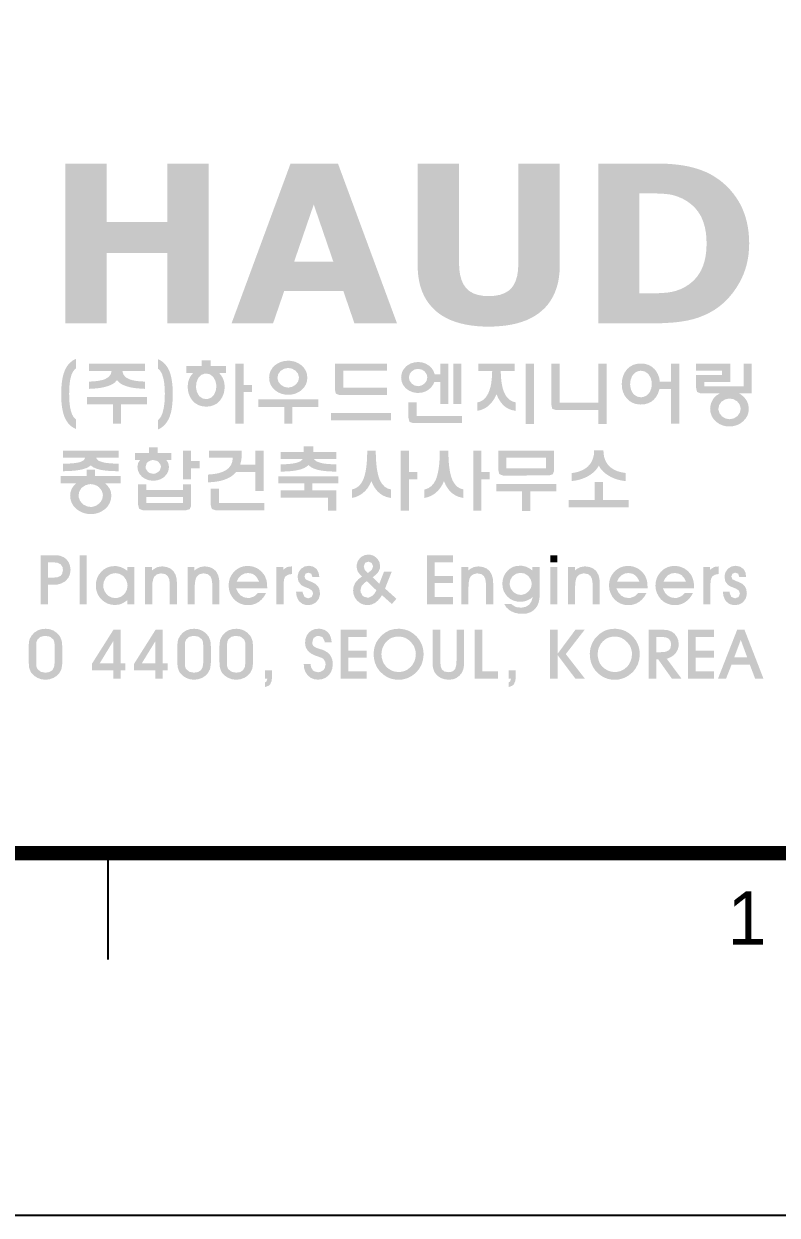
# Model space of a CAD drawing. Header units: millimetres. Extents: x 0 to 1390178, y 0 to 110113.
# Drawn here: x 77606 to 81141, y 0 to 5594 of the extents above; entities that cross this region are included whole.
import ezdxf
from ezdxf.enums import TextEntityAlignment as Align
from ezdxf.xclip import XClip

# ---------------------------------------------------------------- set-up
doc = ezdxf.new("R2010")
doc.units = ezdxf.units.MM
doc.header["$LTSCALE"] = 100
doc.header["$XCLIPFRAME"] = 0
doc.linetypes.add('X - 평면도$0$CEN', pattern=[62, 60, -1, 0, -1])
doc.layers.get('DEFPOINTS').update_dxf_attribs({"color": 145})
for name, color, linetype in [('X - SHEET$0$AA-BORD-FORM', 7, 'Continuous'), ('X - SHEET$0$AA-BORD-TEXT', 3, 'Continuous'), ('X - 평면도$0$AA-XXXX-CNTL', 1, 'X - 평면도$0$CEN')]:
    doc.layers.add(name, color=color, linetype=linetype)
doc.styles.get("Standard").update_dxf_attribs({"font": 'Dotum.ttf'})
doc.styles.add('X - SHEET$0$HAUD01', font='Dotum.ttf')

# ---------------------------------------------------------------- blocks, each defined once
blk = doc.blocks.new('X - SHEET$0$HAUDsheetV')
at = {"layer": 'X - SHEET$0$AA-BORD-FORM'}
for points in [[(785.728, 49.376), (783.796, 49.376), (783.796, 46.631), (780.942, 46.631), (780.942, 49.376), (779.008, 49.376), (779.008, 41.876), (780.942, 41.876), (780.942, 45.18), (783.796, 45.18), (783.796, 41.876), (785.728, 41.876)], [(797.594, 43.912), (797.532, 44.142), (797.492, 44.405), (797.48, 44.697), (797.48, 49.376), (795.537, 49.376), (795.537, 44.586), (795.544, 44.36), (795.567, 44.096), (795.607, 43.845), (795.665, 43.606), (795.741, 43.383), (795.834, 43.172), (795.946, 42.972), (796.073, 42.789), (796.22, 42.619), (796.382, 42.461), (796.531, 42.34), (796.705, 42.222), (796.891, 42.118), (797.09, 42.025), (797.304, 41.943), (797.532, 41.876), (797.773, 41.82), (798.026, 41.776), (798.293, 41.744), (798.574, 41.725), (798.869, 41.721), (799.148, 41.725), (799.428, 41.744), (799.695, 41.774), (799.951, 41.816), (800.192, 41.871), (800.42, 41.939), (800.636, 42.018), (800.838, 42.111), (801.026, 42.215), (801.2, 42.331), (801.36, 42.461), (801.5, 42.591), (801.648, 42.758), (801.778, 42.942), (801.892, 43.137), (801.987, 43.346), (802.066, 43.569), (802.129, 43.803), (802.171, 44.052), (802.198, 44.314), (802.205, 44.59), (802.205, 49.376), (800.264, 49.376), (800.264, 44.697), (800.262, 44.648), (800.246, 44.356), (800.206, 44.096), (800.139, 43.871), (800.048, 43.678), (799.932, 43.518), (799.807, 43.406), (799.624, 43.295), (799.405, 43.213), (799.155, 43.167), (798.869, 43.151), (798.625, 43.162), (798.367, 43.207), (798.147, 43.283), (797.959, 43.392), (797.804, 43.537), (797.682, 43.713)], [(779.187, 38.779), (779.198, 38.965), (779.218, 39.134), (779.235, 39.247), (779.293, 39.459), (779.368, 39.619), (779.461, 39.729), (779.503, 39.756), (779.503, 40.206), (779.353, 40.128), (779.22, 40.024), (779.107, 39.893), (779.014, 39.738), (778.976, 39.656), (778.927, 39.519), (778.885, 39.366), (778.854, 39.2), (778.83, 39.016), (778.817, 38.819), (778.81, 38.607), (778.81, 38.585), (778.812, 38.368), (778.823, 38.166), (778.841, 37.98), (778.87, 37.812), (778.905, 37.657), (778.95, 37.519), (778.956, 37.499), (779.036, 37.329), (779.133, 37.183), (779.251, 37.061), (779.388, 36.966), (779.503, 36.91), (779.503, 37.356), (779.404, 37.451), (779.324, 37.59), (779.26, 37.779), (779.233, 37.898), (779.209, 38.055), (779.193, 38.228), (779.184, 38.416), (779.182, 38.578)], [(781.733, 39.459), (781.687, 39.61), (781.684, 39.641), (782.736, 39.641), (782.736, 39.986), (780.121, 39.986), (780.121, 39.641), (781.173, 39.641), (781.135, 39.486), (781.04, 39.36), (780.885, 39.262), (780.85, 39.247), (780.715, 39.205), (780.555, 39.174), (780.367, 39.152), (780.152, 39.138), (780.121, 39.138), (780.121, 38.797), (780.325, 38.808), (780.511, 38.824), (780.679, 38.848), (780.816, 38.875), (781.02, 38.932), (781.191, 39.005), (781.326, 39.094), (781.425, 39.2), (781.428, 39.205), (781.529, 39.096), (781.662, 39.005), (781.833, 38.932), (782.03, 38.875), (782.181, 38.846), (782.351, 38.824), (782.539, 38.808), (782.736, 38.797), (782.736, 39.138), (782.515, 39.149), (782.324, 39.171), (782.158, 39.202), (782.023, 39.242), (782.008, 39.247), (781.839, 39.34)], [(784.027, 38.122), (784.041, 38.319), (784.045, 38.534), (784.045, 38.569), (784.041, 38.782), (784.027, 38.981), (784.005, 39.165), (783.974, 39.333), (783.934, 39.488), (783.886, 39.628), (783.879, 39.641), (783.795, 39.807), (783.691, 39.951), (783.567, 40.066), (783.425, 40.157), (783.354, 40.19), (783.354, 39.741), (783.454, 39.65), (783.536, 39.506), (783.598, 39.313), (783.618, 39.231), (783.642, 39.074), (783.66, 38.901), (783.671, 38.711), (783.673, 38.562), (783.669, 38.361), (783.658, 38.177), (783.638, 38.007), (783.618, 37.878), (783.565, 37.666), (783.494, 37.499), (783.407, 37.38), (783.354, 37.336), (783.354, 36.891), (783.505, 36.97), (783.635, 37.074), (783.748, 37.205), (783.841, 37.358), (783.897, 37.484), (783.941, 37.619), (783.979, 37.77), (784.007, 37.938)], [(787.376, 39.986), (786.986, 39.986), (786.986, 37.17), (787.376, 37.17), (787.376, 38.642), (787.768, 38.642), (787.768, 38.985), (787.376, 38.985)], [(792.046, 39.648), (794.106, 39.648), (794.106, 39.986), (791.654, 39.986), (791.654, 38.757), (791.694, 38.585), (791.71, 38.565), (791.867, 38.509), (791.882, 38.509), (794.106, 38.509), (794.106, 38.848), (792.046, 38.848)], [(797.593, 39.986), (797.219, 39.986), (797.219, 38.086), (797.593, 38.086)], [(799.527, 38.833), (799.491, 38.996), (799.463, 39.178), (799.445, 39.375), (799.438, 39.592), (799.438, 39.643), (800.096, 39.643), (800.096, 39.986), (798.38, 39.986), (798.38, 39.643), (799.035, 39.643), (799.028, 39.424), (799.011, 39.222), (798.986, 39.036), (798.951, 38.87), (798.904, 38.72), (798.851, 38.587), (798.838, 38.562), (798.738, 38.403), (798.617, 38.281), (798.475, 38.197), (798.335, 38.155), (798.335, 37.765), (798.51, 37.805), (798.672, 37.874), (798.823, 37.971), (798.829, 37.976), (798.951, 38.089), (799.059, 38.219), (799.157, 38.374), (799.237, 38.538), (799.323, 38.357), (799.416, 38.199), (799.52, 38.069), (799.618, 37.976), (799.759, 37.88), (799.919, 37.812), (800.098, 37.77), (800.142, 37.763), (800.142, 38.159), (799.978, 38.208), (799.837, 38.294), (799.717, 38.416), (799.631, 38.558), (799.573, 38.686)], [(801.002, 39.986), (800.612, 39.986), (800.612, 37.143), (801.002, 37.143)], [(802.197, 39.986), (801.81, 39.986), (801.81, 38.062), (801.848, 37.885), (801.865, 37.858), (802.025, 37.805), (802.038, 37.805), (804.018, 37.805), (804.018, 37.143), (804.407, 37.143), (804.407, 39.986), (804.018, 39.986), (804.018, 38.148), (802.197, 38.148)], [(782.836, 38.421), (780.021, 38.421), (780.021, 38.075), (781.233, 38.075), (781.233, 37.156), (781.618, 37.156), (781.618, 38.075), (782.836, 38.075)], [(789.663, 37.953), (790.881, 37.953), (790.881, 38.299), (788.067, 38.299), (788.067, 37.953), (789.278, 37.953), (789.278, 37.156), (789.663, 37.156)], [(797.618, 37.53), (795.496, 37.53), (795.496, 38.166), (795.107, 38.166), (795.107, 37.437), (795.149, 37.263), (795.166, 37.243), (795.324, 37.187), (795.335, 37.187), (797.618, 37.187)], [(794.287, 37.67), (791.475, 37.67), (791.475, 37.322), (794.287, 37.322)], [(781.501, 35.898), (778.888, 35.898), (778.888, 35.56), (779.931, 35.56), (779.871, 35.449), (779.711, 35.367), (779.616, 35.34), (779.481, 35.316), (779.319, 35.298), (779.127, 35.287), (778.905, 35.281), (778.888, 35.281), (778.888, 34.931), (779.096, 34.935), (779.286, 34.946), (779.454, 34.959), (779.592, 34.977), (779.809, 35.019), (779.986, 35.075), (780.123, 35.145), (780.194, 35.203), (780.303, 35.121), (780.453, 35.052), (780.644, 34.999), (780.785, 34.973), (780.938, 34.955), (781.106, 34.942), (781.297, 34.933), (781.501, 34.931), (781.501, 35.283), (781.281, 35.289), (781.089, 35.303), (780.923, 35.32), (780.783, 35.347), (780.77, 35.349), (780.566, 35.42), (780.469, 35.518), (780.46, 35.56), (781.501, 35.56)], [(785.301, 35.416), (784.907, 35.416), (784.907, 35.898), (784.519, 35.898), (784.519, 34.548), (784.907, 34.548), (784.907, 35.07), (785.301, 35.07)], [(788.315, 35.898), (787.925, 35.898), (787.925, 35.243), (787.21, 35.243), (787.254, 35.416), (787.263, 35.467), (787.281, 35.639), (787.283, 35.721), (787.283, 35.898), (785.741, 35.898), (785.741, 35.56), (786.86, 35.56), (786.84, 35.378), (786.78, 35.223), (786.678, 35.088), (786.596, 35.017), (786.477, 34.942), (786.333, 34.88), (786.169, 34.831), (785.981, 34.798), (785.772, 34.778), (785.699, 34.773), (785.699, 34.408), (785.899, 34.419), (786.082, 34.439), (786.253, 34.47), (786.408, 34.51), (786.59, 34.579), (786.751, 34.66), (786.891, 34.76), (787.008, 34.875), (787.026, 34.897), (787.925, 34.897), (787.925, 33.998), (788.315, 33.998)], [(791.721, 35.839), (790.64, 35.839), (790.64, 36.104), (790.19, 36.104), (790.19, 35.839), (789.105, 35.839), (789.105, 35.502), (790.146, 35.502), (790.06, 35.407), (789.885, 35.334), (789.798, 35.314), (789.652, 35.287), (789.484, 35.269), (789.291, 35.256), (789.105, 35.254), (789.105, 34.913), (789.311, 34.917), (789.499, 34.926), (789.668, 34.942), (789.814, 34.964), (790.024, 35.01), (790.199, 35.072), (790.334, 35.152), (790.412, 35.223), (790.52, 35.13), (790.664, 35.055), (790.848, 34.995), (791.001, 34.964), (791.151, 34.942), (791.32, 34.926), (791.508, 34.917), (791.716, 34.913), (791.721, 34.913), (791.721, 35.254), (791.508, 35.258), (791.318, 35.269), (791.151, 35.289), (791.021, 35.314), (790.815, 35.378), (790.695, 35.467), (790.675, 35.502), (791.721, 35.502)], [(793.676, 34.78), (793.643, 34.933), (793.616, 35.103), (793.596, 35.289), (793.583, 35.491), (793.574, 35.71), (793.572, 35.898), (793.171, 35.898), (793.167, 35.666), (793.158, 35.451), (793.142, 35.252), (793.12, 35.07), (793.091, 34.904), (793.056, 34.754), (793.016, 34.621), (792.978, 34.523), (792.885, 34.357), (792.77, 34.229), (792.637, 34.136), (792.482, 34.078), (792.449, 34.071), (792.449, 33.675), (792.62, 33.715), (792.781, 33.784), (792.934, 33.879), (792.956, 33.899), (793.085, 34.014), (793.195, 34.147), (793.288, 34.3), (793.366, 34.468), (793.443, 34.291), (793.534, 34.136), (793.641, 34.001), (793.749, 33.899), (793.893, 33.799), (794.052, 33.728), (794.227, 33.684), (794.281, 33.675), (794.281, 34.074), (794.121, 34.122), (793.984, 34.207), (793.869, 34.331), (793.773, 34.49), (793.758, 34.523), (793.714, 34.645)], [(795.127, 34.554), (795.518, 34.554), (795.518, 34.897), (795.127, 34.897), (795.127, 35.898), (794.737, 35.898), (794.737, 33.082), (795.127, 33.082)], [(797.082, 34.78), (797.049, 34.933), (797.022, 35.103), (797.002, 35.289), (796.989, 35.491), (796.98, 35.71), (796.98, 35.898), (796.577, 35.898), (796.573, 35.666), (796.564, 35.451), (796.548, 35.252), (796.526, 35.07), (796.497, 34.904), (796.462, 34.754), (796.422, 34.621), (796.384, 34.523), (796.291, 34.357), (796.176, 34.229), (796.043, 34.136), (795.888, 34.078), (795.855, 34.071), (795.855, 33.675), (796.026, 33.715), (796.187, 33.784), (796.34, 33.879), (796.364, 33.899), (796.491, 34.014), (796.601, 34.147), (796.697, 34.3), (796.772, 34.468), (796.849, 34.291), (796.942, 34.136), (797.046, 34.001), (797.155, 33.899), (797.299, 33.799), (797.458, 33.728), (797.633, 33.684), (797.686, 33.675), (797.686, 34.074), (797.529, 34.122), (797.39, 34.207), (797.275, 34.331), (797.179, 34.49), (797.166, 34.523), (797.12, 34.645)], [(798.924, 34.897), (798.532, 34.897), (798.532, 35.898), (798.143, 35.898), (798.143, 33.082), (798.532, 33.082), (798.532, 34.554), (798.924, 34.554)], [(804.357, 35.407), (804.297, 35.566), (804.264, 35.743), (804.255, 35.912), (803.821, 35.912), (803.81, 35.719), (803.77, 35.544), (803.706, 35.389), (803.617, 35.25), (803.519, 35.145), (803.393, 35.048), (803.247, 34.968), (803.083, 34.906), (802.899, 34.862), (802.764, 34.844), (802.764, 34.468), (802.948, 34.492), (803.123, 34.532), (803.291, 34.585), (803.451, 34.654), (803.48, 34.667), (803.641, 34.762), (803.783, 34.871), (803.905, 34.995), (804.004, 35.132), (804.038, 35.19), (804.128, 35.046), (804.241, 34.917), (804.376, 34.802), (804.532, 34.703), (804.589, 34.669), (804.749, 34.596), (804.915, 34.539), (805.087, 34.497), (805.269, 34.47), (805.304, 34.468), (805.304, 34.847), (805.107, 34.878), (804.93, 34.926), (804.771, 34.993), (804.633, 35.079), (804.554, 35.143), (804.443, 35.265)], [(790.602, 34.355), (791.82, 34.355), (791.82, 34.696), (789.006, 34.696), (789.006, 34.355), (790.224, 34.355), (790.224, 34.032), (789.105, 34.032), (789.105, 33.693), (791.331, 33.693), (791.331, 33.082), (791.721, 33.082), (791.721, 34.032), (790.602, 34.032)], [(802.038, 34.335), (799.223, 34.335), (799.223, 33.987), (800.435, 33.987), (800.435, 33.068), (800.82, 33.068), (800.82, 33.987), (802.038, 33.987)], [(804.228, 34.424), (803.847, 34.424), (803.847, 33.582), (802.631, 33.582), (802.631, 33.237), (805.444, 33.237), (805.444, 33.582), (804.228, 33.582)], [(788.337, 33.443), (786.215, 33.443), (786.215, 34.114), (785.826, 34.114), (785.826, 33.352), (785.868, 33.177), (785.885, 33.157), (786.045, 33.099), (786.058, 33.099), (788.337, 33.099)], [(780.005, 30.985), (779.676, 30.985), (779.676, 28.683), (780.005, 28.683)], [(797.192, 30.007), (796.336, 30.007), (796.336, 30.654), (797.192, 30.654), (797.192, 30.985), (795.977, 30.985), (795.977, 28.683), (797.192, 28.683), (797.192, 29.031), (796.336, 29.031), (796.336, 29.675), (797.192, 29.675)], [(802.088, 30.985), (801.759, 30.985), (801.759, 30.656), (802.088, 30.656)], [(783.295, 30.085), (783.474, 30.132), (783.507, 30.132), (783.694, 30.096), (783.808, 30.004), (783.876, 29.862), (783.904, 29.664), (783.904, 29.61), (783.904, 28.683), (784.241, 28.683), (784.241, 29.675), (784.224, 29.884), (784.178, 30.061), (784.097, 30.208), (784.053, 30.262), (783.923, 30.368), (783.757, 30.433), (783.564, 30.461), (783.537, 30.461), (783.349, 30.433), (783.316, 30.423), (783.164, 30.341), (783.072, 30.27), (783.072, 30.428), (782.745, 30.428), (782.745, 28.683), (783.083, 28.683), (783.083, 29.479), (783.093, 29.705), (783.131, 29.879), (783.172, 29.974)], [(785.165, 29.974), (785.285, 30.085), (785.467, 30.132), (785.499, 30.132), (785.687, 30.096), (785.801, 30.004), (785.869, 29.862), (785.896, 29.664), (785.896, 29.61), (785.896, 28.683), (786.233, 28.683), (786.233, 29.675), (786.217, 29.884), (786.168, 30.061), (786.089, 30.208), (786.046, 30.262), (785.913, 30.368), (785.749, 30.433), (785.556, 30.461), (785.529, 30.461), (785.342, 30.433), (785.309, 30.423), (785.157, 30.341), (785.064, 30.27), (785.064, 30.428), (784.738, 30.428), (784.738, 28.683), (785.073, 28.683), (785.073, 29.479), (785.086, 29.705), (785.124, 29.879)], [(789.324, 29.985), (789.458, 30.072), (789.634, 30.104), (789.634, 30.461), (789.447, 30.439), (789.406, 30.425), (789.251, 30.325), (789.227, 30.278), (789.227, 30.428), (788.911, 30.428), (788.911, 28.683), (789.246, 28.683), (789.246, 29.653), (789.267, 29.862)], [(790.583, 29.724), (790.453, 29.773), (790.281, 29.852), (790.224, 29.982), (790.273, 30.118), (790.406, 30.167), (790.545, 30.118), (790.599, 29.963), (790.923, 29.963), (790.89, 30.159), (790.811, 30.314), (790.779, 30.352), (790.635, 30.45), (790.45, 30.488), (790.42, 30.488), (790.238, 30.458), (790.086, 30.365), (790.056, 30.338), (789.952, 30.189), (789.906, 30.012), (789.906, 29.966), (789.936, 29.781), (789.95, 29.748), (790.058, 29.604), (790.091, 29.574), (790.202, 29.512), (790.366, 29.449), (790.436, 29.422), (790.583, 29.324), (790.632, 29.18), (790.564, 29.022), (790.398, 28.96), (790.235, 29.025), (790.219, 29.044), (790.148, 29.207), (790.145, 29.273), (789.83, 29.273), (789.855, 29.074), (789.92, 28.908), (789.99, 28.81), (790.132, 28.699), (790.303, 28.647), (790.387, 28.642), (790.572, 28.666), (790.73, 28.748), (790.79, 28.8), (790.898, 28.946), (790.947, 29.118), (790.953, 29.194), (790.926, 29.389), (790.863, 29.52), (790.743, 29.637)], [(798.013, 29.974), (798.133, 30.085), (798.312, 30.132), (798.345, 30.132), (798.532, 30.096), (798.649, 30.004), (798.714, 29.862), (798.742, 29.664), (798.744, 29.61), (798.744, 28.683), (799.081, 28.683), (799.081, 29.675), (799.065, 29.884), (799.016, 30.061), (798.937, 30.208), (798.894, 30.262), (798.761, 30.368), (798.597, 30.433), (798.404, 30.461), (798.377, 30.461), (798.19, 30.433), (798.157, 30.423), (798.005, 30.341), (797.912, 30.27), (797.912, 30.428), (797.583, 30.428), (797.583, 28.683), (797.921, 28.683), (797.921, 29.479), (797.934, 29.705), (797.969, 29.879)], [(802.088, 30.428), (801.759, 30.428), (801.759, 28.683), (802.088, 28.683)], [(803.137, 30.085), (803.317, 30.132), (803.35, 30.132), (803.537, 30.096), (803.651, 30.004), (803.719, 29.862), (803.746, 29.664), (803.746, 29.61), (803.746, 28.683), (804.084, 28.683), (804.084, 29.675), (804.067, 29.884), (804.021, 30.061), (803.939, 30.208), (803.896, 30.262), (803.765, 30.368), (803.6, 30.433), (803.407, 30.461), (803.379, 30.461), (803.192, 30.433), (803.159, 30.423), (803.007, 30.341), (802.915, 30.27), (802.915, 30.428), (802.588, 30.428), (802.588, 28.683), (802.925, 28.683), (802.925, 29.479), (802.936, 29.705), (802.974, 29.879), (803.015, 29.974)], [(809.358, 29.985), (809.491, 30.072), (809.665, 30.104), (809.665, 30.461), (809.48, 30.439), (809.439, 30.425), (809.284, 30.325), (809.26, 30.278), (809.26, 30.428), (808.944, 30.428), (808.944, 28.683), (809.276, 28.683), (809.276, 29.653), (809.3, 29.862)], [(810.257, 29.982), (810.306, 30.118), (810.44, 30.167), (810.578, 30.118), (810.633, 29.963), (810.953, 29.963), (810.923, 30.159), (810.845, 30.314), (810.809, 30.352), (810.668, 30.45), (810.483, 30.488), (810.453, 30.488), (810.271, 30.458), (810.116, 30.365), (810.089, 30.338), (809.983, 30.189), (809.939, 30.012), (809.939, 29.966), (809.969, 29.781), (809.98, 29.748), (810.092, 29.604), (810.124, 29.574), (810.236, 29.512), (810.396, 29.449), (810.467, 29.422), (810.614, 29.324), (810.662, 29.18), (810.597, 29.022), (810.431, 28.96), (810.268, 29.025), (810.249, 29.044), (810.181, 29.207), (810.176, 29.273), (809.86, 29.273), (809.888, 29.074), (809.953, 28.908), (810.024, 28.81), (810.165, 28.699), (810.336, 28.647), (810.418, 28.642), (810.603, 28.666), (810.763, 28.748), (810.823, 28.8), (810.929, 28.946), (810.981, 29.118), (810.986, 29.194), (810.959, 29.389), (810.896, 29.52), (810.777, 29.637), (810.614, 29.724), (810.486, 29.773), (810.314, 29.852)], [(790.648, 26.717), (790.602, 26.796), (790.594, 26.886), (790.637, 27.068), (790.67, 27.117), (790.828, 27.198), (790.888, 27.201), (791.059, 27.147), (791.083, 27.122), (791.165, 26.967), (791.173, 26.899), (791.502, 26.899), (791.472, 27.098), (791.404, 27.264), (791.323, 27.37), (791.181, 27.473), (791.01, 27.527), (790.893, 27.535), (790.703, 27.514), (790.542, 27.443), (790.431, 27.353), (790.33, 27.212), (790.27, 27.041), (790.254, 26.869), (790.279, 26.682), (790.281, 26.676), (790.371, 26.513), (790.374, 26.51), (790.51, 26.388), (790.589, 26.339), (790.757, 26.263), (790.836, 26.241), (791.04, 26.163), (791.119, 26.114), (791.203, 25.972), (791.217, 25.858), (791.176, 25.676), (791.119, 25.592), (790.966, 25.505), (790.855, 25.491), (790.678, 25.535), (790.61, 25.592), (790.529, 25.744), (790.512, 25.872), (790.192, 25.872), (790.211, 25.676), (790.268, 25.507), (790.363, 25.361), (790.379, 25.344), (790.521, 25.23), (790.684, 25.165), (790.86, 25.143), (791.051, 25.165), (791.217, 25.233), (791.355, 25.342), (791.366, 25.352), (791.467, 25.496), (791.529, 25.662), (791.554, 25.853), (791.556, 25.891), (791.532, 26.081), (791.461, 26.247), (791.434, 26.29), (791.312, 26.418), (791.151, 26.513), (791.094, 26.538), (790.931, 26.589), (790.771, 26.644)], [(792.288, 27.152), (793.144, 27.152), (793.144, 27.486), (791.929, 27.486), (791.929, 25.184), (793.144, 25.184), (793.144, 25.529), (792.288, 25.529), (792.288, 26.176), (793.144, 26.176), (793.144, 26.508), (792.288, 26.508)], [(796.599, 27.486), (796.24, 27.486), (796.24, 26.032), (796.246, 25.817), (796.251, 25.725), (796.306, 25.543), (796.357, 25.453), (796.482, 25.314), (796.635, 25.216), (796.803, 25.162), (796.996, 25.14), (797.018, 25.14), (797.211, 25.165), (797.355, 25.222), (797.496, 25.328), (797.602, 25.453), (797.676, 25.619), (797.698, 25.711), (797.714, 25.877), (797.719, 26.032), (797.719, 27.486), (797.36, 27.486), (797.36, 26.027), (797.344, 25.804), (797.298, 25.651), (797.284, 25.624), (797.159, 25.521), (796.991, 25.494), (796.795, 25.526), (796.675, 25.624), (796.621, 25.763), (796.599, 25.97), (796.599, 26.027)], [(798.576, 27.486), (798.217, 27.486), (798.217, 25.184), (799.315, 25.184), (799.315, 25.529), (798.576, 25.529)], [(802.102, 26.301), (802.944, 25.184), (803.39, 25.184), (802.488, 26.345), (803.374, 27.486), (802.942, 27.486), (802.102, 26.356), (802.102, 27.486), (801.746, 27.486), (801.746, 25.184), (802.102, 25.184)], [(809.439, 26.508), (808.583, 26.508), (808.583, 27.152), (809.439, 27.152), (809.439, 27.486), (808.224, 27.486), (808.224, 25.184), (809.439, 25.184), (809.439, 25.529), (808.583, 25.529), (808.583, 26.176), (809.439, 26.176)], [(788.699, 25.581), (788.37, 25.581), (788.37, 25.184), (788.482, 25.184), (788.441, 25.056), (788.37, 25.015), (788.37, 24.79), (788.547, 24.863), (788.62, 24.936), (788.686, 25.091), (788.699, 25.233)], [(800.136, 25.581), (799.804, 25.581), (799.804, 25.184), (799.919, 25.184), (799.875, 25.056), (799.804, 25.015), (799.804, 24.79), (799.981, 24.863), (800.057, 24.936), (800.123, 25.091), (800.136, 25.233)]]:
    blk.add_hatch(color=256, dxfattribs=at).paths.add_polyline_path(points)
h = blk.add_hatch(color=256, dxfattribs=at)
h.paths.add_polyline_path([(791.797, 49.376), (789.572, 49.376), (786.805, 41.876), (788.753, 41.876), (789.275, 43.392), (792.05, 43.392), (792.568, 41.876), (794.567, 41.876)])
h.paths.add_polyline_path([(789.74, 44.767), (790.661, 47.451), (791.581, 44.767)], flags=16)
h = blk.add_hatch(color=256, dxfattribs=at)
h.paths.add_polyline_path([(810.334, 43.316), (810.48, 43.522), (810.617, 43.745), (810.726, 43.95), (810.824, 44.168), (810.907, 44.393), (810.975, 44.623), (811.028, 44.862), (811.065, 45.108), (811.086, 45.359), (811.096, 45.619), (811.096, 45.621), (811.089, 45.888), (811.068, 46.146), (811.033, 46.397), (810.984, 46.636), (810.921, 46.868), (810.845, 47.091), (810.757, 47.307), (810.652, 47.511), (810.617, 47.574), (810.485, 47.783), (810.339, 47.982), (810.181, 48.168), (810.011, 48.34), (809.83, 48.503), (809.635, 48.651), (809.428, 48.786), (809.259, 48.883), (809.048, 48.985), (808.82, 49.076), (808.574, 49.155), (808.312, 49.225), (808.221, 49.243), (808.003, 49.285), (807.773, 49.318), (807.532, 49.343), (807.276, 49.362), (807.009, 49.373), (806.731, 49.376), (804.014, 49.376), (804.014, 41.876), (806.656, 41.876), (806.74, 41.876), (807.014, 41.881), (807.276, 41.895), (807.527, 41.911), (807.766, 41.937), (807.991, 41.969), (808.205, 42.006), (808.268, 42.02), (808.511, 42.08), (808.748, 42.157), (808.976, 42.248), (809.196, 42.352), (809.408, 42.471), (809.456, 42.498), (809.649, 42.633), (809.835, 42.782), (810.011, 42.944), (810.176, 43.123)])
h.paths.add_polyline_path([(805.946, 43.281), (805.946, 47.976), (806.433, 47.976), (806.679, 47.973), (806.953, 47.964), (807.183, 47.948), (807.371, 47.924), (807.508, 47.897), (807.743, 47.822), (807.975, 47.725), (808.186, 47.602), (808.384, 47.455), (808.558, 47.291), (808.706, 47.105), (808.829, 46.903), (808.862, 46.838), (808.946, 46.627), (809.013, 46.401), (809.059, 46.16), (809.087, 45.904), (809.096, 45.633), (809.096, 45.57), (809.083, 45.298), (809.052, 45.043), (809.004, 44.806), (808.936, 44.586), (808.85, 44.384), (808.774, 44.244), (808.639, 44.047), (808.477, 43.871), (808.288, 43.713), (808.075, 43.573), (807.912, 43.492), (807.68, 43.406), (807.446, 43.346), (807.429, 43.344), (807.246, 43.316), (807.018, 43.297), (806.749, 43.285), (806.433, 43.281)], flags=16)
h = blk.add_hatch(color=256, dxfattribs=at)
h.paths.add_polyline_path([(786.536, 39.873), (785.819, 39.873), (785.819, 40.144), (785.4, 40.144), (785.4, 39.873), (784.685, 39.873), (784.685, 39.535), (784.993, 39.535), (784.884, 39.395), (784.807, 39.247), (784.76, 39.074), (784.745, 38.908), (784.758, 38.722), (784.8, 38.551), (784.869, 38.394), (784.96, 38.259), (785.084, 38.137), (785.225, 38.046), (785.385, 37.989), (785.562, 37.965), (785.615, 37.962), (785.799, 37.978), (785.965, 38.029), (786.111, 38.108), (786.237, 38.224), (786.264, 38.255), (786.359, 38.396), (786.428, 38.554), (786.468, 38.726), (786.481, 38.908), (786.463, 39.085), (786.415, 39.247), (786.331, 39.408), (786.231, 39.535), (786.536, 39.535)])
h.paths.add_polyline_path([(785.775, 39.484), (785.914, 39.386), (785.965, 39.324), (786.045, 39.171), (786.085, 38.999), (786.089, 38.908), (786.067, 38.726), (786.005, 38.567), (785.965, 38.505), (785.839, 38.381), (785.684, 38.321), (785.609, 38.314), (785.44, 38.348), (785.303, 38.443), (785.254, 38.505), (785.177, 38.655), (785.141, 38.83), (785.137, 38.908), (785.157, 39.092), (785.214, 39.253), (785.254, 39.324), (785.378, 39.45), (785.531, 39.51), (785.609, 39.517)], flags=16)
h = blk.add_hatch(color=256, dxfattribs=at)
h.paths.add_polyline_path([(789.774, 40.073), (789.601, 40.11), (789.464, 40.119), (789.282, 40.104), (789.114, 40.059), (788.959, 39.986), (788.846, 39.907), (788.72, 39.78), (788.631, 39.634), (788.58, 39.473), (788.567, 39.318), (788.585, 39.14), (788.64, 38.981), (788.735, 38.839), (788.846, 38.731), (788.99, 38.633), (789.147, 38.567), (789.32, 38.527), (789.464, 38.518), (789.646, 38.534), (789.814, 38.578), (789.969, 38.655), (790.077, 38.731), (790.204, 38.857), (790.292, 39.001), (790.345, 39.16), (790.359, 39.318), (790.341, 39.493), (790.286, 39.652), (790.19, 39.794), (790.077, 39.907), (789.931, 40.004)])
h.paths.add_polyline_path([(789.637, 39.747), (789.79, 39.661), (789.805, 39.65), (789.918, 39.515), (789.965, 39.353), (789.967, 39.318), (789.933, 39.152), (789.829, 39.012), (789.805, 38.988), (789.652, 38.895), (789.484, 38.859), (789.464, 38.857), (789.291, 38.886), (789.138, 38.97), (789.119, 38.988), (789.006, 39.123), (788.959, 39.287), (788.959, 39.318), (788.992, 39.484), (789.092, 39.625), (789.119, 39.65), (789.269, 39.741), (789.44, 39.776), (789.464, 39.776)], flags=16)
h = blk.add_hatch(color=256, dxfattribs=at)
h.paths.add_polyline_path([(796.165, 38.861), (796.267, 39.001), (796.318, 39.121), (796.599, 39.121), (796.599, 38.086), (796.973, 38.086), (796.973, 39.986), (796.599, 39.986), (796.599, 39.473), (796.338, 39.473), (796.28, 39.639), (796.185, 39.783), (796.054, 39.9), (795.902, 39.986), (795.736, 40.04), (795.563, 40.057), (795.381, 40.04), (795.215, 39.989), (795.065, 39.904), (795.007, 39.86), (794.885, 39.729), (794.808, 39.581), (794.768, 39.413), (794.763, 39.331), (794.783, 39.154), (794.845, 38.996), (794.949, 38.859), (795.007, 38.804), (795.151, 38.704), (795.308, 38.64), (795.483, 38.609), (795.563, 38.605), (795.74, 38.622), (795.906, 38.678), (796.028, 38.744)])
h.paths.add_polyline_path([(795.39, 38.957), (795.259, 39.045), (795.155, 39.187), (795.127, 39.331), (795.164, 39.497), (795.259, 39.621), (795.408, 39.712), (795.563, 39.736), (795.731, 39.703), (795.857, 39.621), (795.961, 39.479), (795.99, 39.331), (795.953, 39.165), (795.857, 39.045), (795.709, 38.95), (795.563, 38.923)], flags=16)
h = blk.add_hatch(color=256, dxfattribs=at)
h.paths.add_polyline_path([(806.868, 38.731), (806.881, 38.795), (807.424, 38.795), (807.424, 37.17), (807.813, 37.17), (807.813, 39.986), (807.424, 39.986), (807.424, 39.138), (806.901, 39.138), (806.87, 39.322), (806.81, 39.486), (806.726, 39.634), (806.646, 39.729), (806.516, 39.842), (806.367, 39.922), (806.201, 39.971), (806.015, 39.986), (806.013, 39.986), (805.827, 39.971), (805.661, 39.924), (805.513, 39.847), (805.384, 39.738), (805.338, 39.687), (805.242, 39.548), (805.174, 39.391), (805.132, 39.22), (805.116, 39.034), (805.116, 39.019), (805.129, 38.83), (805.172, 38.66), (805.24, 38.505), (805.342, 38.356), (805.459, 38.241), (805.601, 38.151), (805.758, 38.093), (805.938, 38.064), (806.013, 38.062), (806.199, 38.077), (806.365, 38.126), (806.516, 38.206), (806.609, 38.281), (806.722, 38.41), (806.808, 38.56)])
h.paths.add_polyline_path([(805.555, 38.748), (805.513, 38.921), (805.508, 39.019), (805.528, 39.2), (805.586, 39.364), (805.634, 39.446), (805.758, 39.572), (805.911, 39.636), (806.013, 39.648), (806.184, 39.617), (806.325, 39.528), (806.396, 39.446), (806.478, 39.298), (806.52, 39.125), (806.527, 39.019), (806.505, 38.835), (806.445, 38.673), (806.396, 38.598), (806.27, 38.476), (806.117, 38.412), (806.013, 38.401), (805.842, 38.432), (805.703, 38.52), (805.634, 38.598)], flags=16)
h = blk.add_hatch(color=256, dxfattribs=at)
h.paths.add_polyline_path([(808.994, 39.118), (810.214, 39.118), (810.214, 39.986), (808.604, 39.986), (808.604, 39.648), (809.826, 39.648), (809.826, 39.453), (808.604, 39.453), (808.604, 38.848), (808.644, 38.671), (808.664, 38.644), (808.821, 38.585), (808.837, 38.585), (809.713, 38.585), (809.561, 38.485), (809.437, 38.361), (809.39, 38.294), (809.31, 38.137), (809.271, 37.967), (809.264, 37.858), (809.282, 37.681), (809.335, 37.522), (809.426, 37.378), (809.543, 37.256), (809.685, 37.154), (809.842, 37.083), (810.012, 37.041), (810.167, 37.03), (810.349, 37.046), (810.515, 37.092), (810.67, 37.167), (810.79, 37.256), (810.916, 37.384), (811.007, 37.528), (811.06, 37.688), (811.075, 37.858), (811.058, 38.038), (811, 38.201), (810.943, 38.299), (810.832, 38.432), (810.692, 38.543), (810.617, 38.585), (811.219, 38.585), (811.219, 39.986), (810.83, 39.986), (810.83, 38.923), (808.994, 38.923)])
h.paths.add_polyline_path([(809.778, 38.173), (809.813, 38.206), (809.961, 38.299), (810.13, 38.341), (810.174, 38.341), (810.347, 38.314), (810.502, 38.232), (810.535, 38.206), (810.644, 38.066), (810.692, 37.905), (810.694, 37.858), (810.661, 37.692), (810.568, 37.546), (810.535, 37.513), (810.384, 37.415), (810.218, 37.375), (810.174, 37.373), (810.001, 37.4), (809.849, 37.482), (809.813, 37.513), (809.702, 37.655), (809.654, 37.816), (809.651, 37.858), (809.685, 38.029)], flags=16)
h = blk.add_hatch(color=256, dxfattribs=at)
h.paths.add_polyline_path([(783.83, 35.32), (783.74, 35.462), (783.976, 35.462), (783.976, 35.785), (783.341, 35.785), (783.341, 36.056), (782.922, 36.056), (782.922, 35.785), (782.269, 35.785), (782.269, 35.462), (782.513, 35.462), (782.42, 35.32), (782.386, 35.145), (782.409, 34.971), (782.475, 34.818), (782.588, 34.685), (782.615, 34.66), (782.761, 34.565), (782.922, 34.508), (783.102, 34.483), (783.131, 34.483), (783.314, 34.501), (783.478, 34.556), (783.624, 34.647), (783.64, 34.66), (783.759, 34.791), (783.835, 34.942), (783.866, 35.112), (783.866, 35.145)])
h.paths.add_polyline_path([(782.816, 35.296), (782.876, 35.367), (783.026, 35.444), (783.124, 35.456), (783.294, 35.418), (783.376, 35.367), (783.476, 35.223), (783.492, 35.132), (783.441, 34.975), (783.376, 34.904), (783.224, 34.82), (783.124, 34.807), (782.956, 34.847), (782.876, 34.904), (782.781, 35.048), (782.77, 35.132)], flags=16)
h = blk.add_hatch(color=256, dxfattribs=at)
h.paths.add_polyline_path([(801.938, 35.898), (799.323, 35.898), (799.323, 34.99), (799.363, 34.813), (799.385, 34.787), (799.542, 34.727), (799.558, 34.727), (801.706, 34.731), (801.87, 34.782), (801.876, 34.787), (801.936, 34.937), (801.938, 34.99)])
h.paths.add_polyline_path([(801.56, 35.562), (801.56, 35.066), (799.704, 35.066), (799.704, 35.562)], flags=16)
h = blk.add_hatch(color=256, dxfattribs=at)
h.paths.add_polyline_path([(781.6, 34.703), (780.391, 34.703), (780.391, 35.01), (779.997, 35.01), (779.997, 34.703), (778.788, 34.703), (778.788, 34.362), (779.512, 34.362), (779.384, 34.229), (779.306, 34.111), (779.246, 33.943), (779.229, 33.788), (779.246, 33.611), (779.297, 33.449), (779.384, 33.303), (779.503, 33.175), (779.53, 33.152), (779.671, 33.053), (779.827, 32.98), (779.995, 32.933), (780.176, 32.915), (780.201, 32.915), (780.382, 32.931), (780.551, 32.973), (780.708, 33.044), (780.852, 33.144), (780.863, 33.152), (780.989, 33.281), (781.08, 33.425), (781.137, 33.584), (781.162, 33.757), (781.162, 33.788), (781.14, 33.965), (781.082, 34.111), (780.982, 34.255), (780.872, 34.362), (781.6, 34.362)])
h.paths.add_polyline_path([(780.367, 34.3), (780.524, 34.224), (780.586, 34.173), (780.701, 34.036), (780.759, 33.879), (780.765, 33.792), (780.737, 33.624), (780.65, 33.476), (780.586, 33.409), (780.44, 33.307), (780.276, 33.259), (780.194, 33.252), (780.021, 33.279), (779.866, 33.354), (779.798, 33.409), (779.687, 33.549), (779.632, 33.708), (779.625, 33.792), (779.654, 33.961), (779.738, 34.111), (779.798, 34.173), (779.946, 34.271), (780.112, 34.319), (780.194, 34.324)], flags=16)
h = blk.add_hatch(color=256, dxfattribs=at)
h.paths.add_polyline_path([(784.907, 34.315), (784.521, 34.315), (784.521, 34.045), (782.803, 34.045), (782.803, 34.315), (782.42, 34.315), (782.42, 33.35), (782.462, 33.177), (782.479, 33.157), (782.639, 33.099), (782.652, 33.099), (784.674, 33.099), (784.84, 33.15), (784.845, 33.157), (784.907, 33.305), (784.907, 33.35)])
h.paths.add_polyline_path([(784.521, 33.726), (784.521, 33.438), (782.803, 33.438), (782.803, 33.726)], flags=16)
h = blk.add_hatch(color=256, dxfattribs=at)
h.paths.add_polyline_path([(779.219, 30.094), (779.247, 30.281), (779.247, 30.306), (779.222, 30.493), (779.162, 30.651), (779.048, 30.803), (778.929, 30.893), (778.76, 30.958), (778.684, 30.974), (778.518, 30.985), (778.385, 30.985), (777.841, 30.985), (777.841, 28.683), (778.195, 28.683), (778.195, 29.596), (778.445, 29.596), (778.646, 29.612), (778.823, 29.664), (778.972, 29.746), (779.032, 29.795), (779.149, 29.933)])
h.paths.add_polyline_path([(778.195, 30.654), (778.434, 30.654), (778.64, 30.629), (778.776, 30.567), (778.871, 30.431), (778.891, 30.287), (778.85, 30.102), (778.776, 30.015), (778.632, 29.952), (778.423, 29.933), (778.195, 29.933)], flags=16)
h = blk.add_hatch(color=256, dxfattribs=at)
h.paths.add_polyline_path([(793.432, 29.955), (793.59, 30.083), (793.693, 30.202), (793.767, 30.371), (793.777, 30.469), (793.748, 30.648), (793.661, 30.806), (793.614, 30.855), (793.465, 30.966), (793.294, 31.015), (793.242, 31.018), (793.057, 30.991), (792.897, 30.912), (792.831, 30.855), (792.728, 30.708), (792.676, 30.534), (792.671, 30.452), (792.706, 30.273), (792.728, 30.221), (792.826, 30.08), (792.921, 29.985), (792.758, 29.86), (792.636, 29.729), (792.603, 29.678), (792.53, 29.512), (792.508, 29.332), (792.53, 29.15), (792.598, 28.984), (792.704, 28.848), (792.848, 28.732), (793.011, 28.664), (793.187, 28.642), (793.367, 28.666), (793.535, 28.745), (793.546, 28.753), (793.674, 28.862), (793.799, 29.009), (793.864, 29.109), (794.327, 28.696), (794.541, 28.941), (794.006, 29.422), (794.318, 30.21), (793.957, 30.21), (793.739, 29.65)])
h.paths.add_polyline_path([(793.152, 29.767), (793.603, 29.335), (793.497, 29.164), (793.413, 29.077), (793.247, 28.998), (793.187, 28.993), (793.011, 29.039), (792.946, 29.093), (792.861, 29.251), (792.853, 29.338), (792.894, 29.517), (792.921, 29.563), (793.038, 29.686)], flags=16)
h.paths.add_polyline_path([(793.201, 30.156), (793.062, 30.292), (793.049, 30.314), (793.008, 30.469), (793.073, 30.629), (793.228, 30.686), (793.383, 30.621), (793.446, 30.463), (793.389, 30.303), (793.253, 30.189)], flags=16)
h = blk.add_hatch(color=256, dxfattribs=at)
h.paths.add_polyline_path([(782.248, 30.428), (781.916, 30.428), (781.916, 30.251), (781.748, 30.363), (781.606, 30.428), (781.427, 30.471), (781.332, 30.477), (781.139, 30.461), (780.976, 30.414), (780.818, 30.325), (780.687, 30.21), (780.573, 30.064), (780.497, 29.917), (780.448, 29.737), (780.435, 29.566), (780.451, 29.376), (780.503, 29.202), (780.584, 29.047), (780.693, 28.914), (780.834, 28.797), (780.989, 28.713), (781.163, 28.664), (781.348, 28.647), (781.533, 28.672), (781.609, 28.696), (781.764, 28.772), (781.908, 28.873), (781.908, 28.683), (782.248, 28.683)])
h.paths.add_polyline_path([(781.275, 30.14), (781.359, 30.145), (781.536, 30.115), (781.693, 30.028), (781.75, 29.977), (781.856, 29.83), (781.914, 29.659), (781.922, 29.547), (781.892, 29.37), (781.808, 29.21), (781.75, 29.142), (781.601, 29.031), (781.432, 28.976), (781.362, 28.971), (781.18, 28.998), (781.022, 29.082), (780.951, 29.142), (780.845, 29.289), (780.791, 29.46), (780.783, 29.569), (780.81, 29.751), (780.891, 29.911), (780.954, 29.982), (781.103, 30.088)], flags=16)
h = blk.add_hatch(color=256, dxfattribs=at)
h.paths.add_polyline_path([(788.373, 29.993), (788.324, 30.08), (788.204, 30.224), (788.06, 30.338), (787.99, 30.379), (787.818, 30.45), (787.636, 30.482), (787.557, 30.485), (787.37, 30.466), (787.207, 30.414), (787.049, 30.325), (786.91, 30.202), (786.796, 30.05), (786.725, 29.909), (786.679, 29.732), (786.666, 29.561), (786.685, 29.376), (786.731, 29.213), (786.818, 29.047), (786.924, 28.911), (787.071, 28.789), (787.215, 28.713), (787.389, 28.658), (787.576, 28.642), (787.764, 28.658), (787.938, 28.715), (788.077, 28.791), (788.212, 28.906), (788.329, 29.047), (788.425, 29.213), (788.041, 29.213), (787.908, 29.085), (787.845, 29.044), (787.669, 28.984), (787.576, 28.979), (787.394, 29.006), (787.237, 29.093), (787.114, 29.224), (787.03, 29.389), (787.016, 29.428), (788.476, 29.428), (788.476, 29.493), (788.465, 29.689), (788.441, 29.816)])
h.paths.add_polyline_path([(787.128, 29.911), (787.245, 30.039), (787.258, 30.05), (787.421, 30.129), (787.579, 30.151), (787.764, 30.118), (787.886, 30.053), (788, 29.928), (788.093, 29.754), (788.101, 29.737), (787.035, 29.737)], flags=16)
h = blk.add_hatch(color=256, dxfattribs=at)
h.paths.add_polyline_path([(801.262, 30.428), (800.919, 30.428), (800.919, 30.273), (800.751, 30.387), (800.625, 30.447), (800.449, 30.488), (800.354, 30.493), (800.158, 30.477), (800.008, 30.433), (799.851, 30.344), (799.745, 30.246), (799.631, 30.099), (799.571, 29.974), (799.524, 29.795), (799.511, 29.645), (799.53, 29.455), (799.584, 29.283), (799.677, 29.131), (799.753, 29.041), (799.891, 28.927), (800.052, 28.848), (800.229, 28.808), (800.373, 28.797), (800.549, 28.821), (800.669, 28.859), (800.843, 28.946), (800.933, 29.022), (800.884, 28.835), (800.789, 28.688), (800.751, 28.65), (800.601, 28.56), (800.416, 28.525), (800.389, 28.525), (800.196, 28.544), (800.12, 28.568), (799.962, 28.664), (799.932, 28.699), (799.601, 28.699), (799.69, 28.547), (799.824, 28.419), (799.927, 28.356), (800.09, 28.286), (800.272, 28.245), (800.454, 28.234), (800.653, 28.25), (800.827, 28.305), (800.973, 28.394), (801.052, 28.471), (801.15, 28.604), (801.215, 28.767), (801.253, 28.952), (801.262, 29.107)])
h.paths.add_polyline_path([(800.84, 29.854), (800.889, 29.68), (800.892, 29.626), (800.857, 29.455), (800.756, 29.3), (800.734, 29.278), (800.579, 29.167), (800.411, 29.123), (800.384, 29.12), (800.204, 29.153), (800.049, 29.243), (800.011, 29.278), (799.902, 29.428), (799.856, 29.602), (799.853, 29.648), (799.886, 29.827), (799.981, 29.982), (800.008, 30.009), (800.158, 30.115), (800.332, 30.159), (800.375, 30.159), (800.549, 30.126), (800.704, 30.031), (800.734, 30.004)], flags=16)
h = blk.add_hatch(color=256, dxfattribs=at)
h.paths.add_polyline_path([(806.223, 29.993), (806.174, 30.08), (806.054, 30.224), (805.91, 30.338), (805.84, 30.379), (805.668, 30.45), (805.486, 30.482), (805.41, 30.485), (805.22, 30.466), (805.057, 30.414), (804.899, 30.325), (804.76, 30.202), (804.646, 30.05), (804.576, 29.909), (804.529, 29.732), (804.516, 29.561), (804.535, 29.376), (804.584, 29.213), (804.668, 29.047), (804.777, 28.911), (804.921, 28.789), (805.065, 28.713), (805.242, 28.658), (805.426, 28.642), (805.614, 28.658), (805.788, 28.715), (805.927, 28.791), (806.063, 28.906), (806.18, 29.047), (806.275, 29.213), (805.891, 29.213), (805.758, 29.085), (805.696, 29.044), (805.522, 28.984), (805.426, 28.979), (805.244, 29.006), (805.087, 29.093), (804.967, 29.224), (804.88, 29.389), (804.866, 29.428), (806.326, 29.428), (806.326, 29.493), (806.315, 29.689), (806.291, 29.816)])
h.paths.add_polyline_path([(804.978, 29.911), (805.098, 30.039), (805.108, 30.05), (805.272, 30.129), (805.429, 30.151), (805.614, 30.118), (805.736, 30.053), (805.851, 29.928), (805.943, 29.754), (805.951, 29.737), (804.886, 29.737)], flags=16)
h = blk.add_hatch(color=256, dxfattribs=at)
h.paths.add_polyline_path([(808.471, 29.816), (808.406, 29.993), (808.357, 30.08), (808.238, 30.224), (808.093, 30.338), (808.023, 30.379), (807.849, 30.45), (807.667, 30.482), (807.59, 30.485), (807.403, 30.466), (807.24, 30.414), (807.082, 30.325), (806.943, 30.202), (806.829, 30.05), (806.759, 29.909), (806.712, 29.732), (806.696, 29.561), (806.715, 29.376), (806.764, 29.213), (806.851, 29.047), (806.957, 28.911), (807.101, 28.789), (807.248, 28.713), (807.422, 28.658), (807.61, 28.642), (807.797, 28.658), (807.971, 28.715), (808.107, 28.791), (808.246, 28.906), (808.363, 29.047), (808.458, 29.213), (808.074, 29.213), (807.941, 29.085), (807.879, 29.044), (807.702, 28.984), (807.61, 28.979), (807.425, 29.006), (807.27, 29.093), (807.147, 29.224), (807.063, 29.389), (807.049, 29.428), (808.509, 29.428), (808.509, 29.493), (808.496, 29.689)])
h.paths.add_polyline_path([(807.069, 29.737), (807.161, 29.911), (807.278, 30.039), (807.291, 30.05), (807.452, 30.129), (807.612, 30.151), (807.797, 30.118), (807.919, 30.053), (808.034, 29.928), (808.126, 29.754), (808.131, 29.737)], flags=16)
h = blk.add_hatch(color=256, dxfattribs=at)
h.paths.add_polyline_path([(778.605, 27.34), (778.453, 27.443), (778.447, 27.446), (778.276, 27.511), (778.089, 27.533), (778.075, 27.533), (777.885, 27.514), (777.711, 27.459), (777.702, 27.454), (777.545, 27.351), (777.422, 27.217), (777.333, 27.057), (777.306, 26.959), (777.287, 26.793), (777.284, 26.668), (777.284, 25.999), (777.295, 25.796), (777.308, 25.689), (777.376, 25.513), (777.417, 25.453), (777.548, 25.32), (777.702, 25.225), (777.874, 25.162), (778.061, 25.14), (778.075, 25.14), (778.263, 25.162), (778.437, 25.222), (778.447, 25.227), (778.605, 25.328), (778.727, 25.46), (778.812, 25.627), (778.831, 25.695), (778.855, 25.869), (778.858, 25.986), (778.858, 26.682), (778.847, 26.88), (778.831, 26.973), (778.763, 27.149), (778.73, 27.198)])
h.paths.add_polyline_path([(778.069, 27.198), (778.254, 27.168), (778.292, 27.152), (778.434, 27.035), (778.445, 27.022), (778.491, 26.897), (778.499, 26.731), (778.499, 25.94), (778.475, 25.738), (778.397, 25.591), (778.254, 25.499), (778.067, 25.472), (777.882, 25.505), (777.844, 25.521), (777.7, 25.635), (777.689, 25.649), (777.645, 25.76), (777.64, 25.891), (777.64, 26.731), (777.648, 26.905), (777.694, 27.027), (777.83, 27.147), (777.849, 27.155), (778.026, 27.198)], flags=16)
h = blk.add_hatch(color=256, dxfattribs=at)
h.paths.add_polyline_path([(781.593, 27.486), (781.261, 27.486), (780.253, 25.891), (780.253, 25.581), (781.253, 25.581), (781.253, 25.184), (781.593, 25.184), (781.593, 25.581), (781.824, 25.581), (781.824, 25.904), (781.593, 25.904)])
h.paths.add_polyline_path([(781.253, 26.956), (781.253, 25.904), (780.611, 25.904)], flags=16)
h = blk.add_hatch(color=256, dxfattribs=at)
h.paths.add_polyline_path([(783.572, 27.486), (783.238, 27.486), (782.232, 25.891), (782.232, 25.581), (783.232, 25.581), (783.232, 25.184), (783.572, 25.184), (783.572, 25.581), (783.8, 25.581), (783.8, 25.904), (783.572, 25.904)])
h.paths.add_polyline_path([(783.232, 26.956), (783.232, 25.904), (782.588, 25.904)], flags=16)
h = blk.add_hatch(color=256, dxfattribs=at)
h.paths.add_polyline_path([(785.736, 27.149), (785.703, 27.198), (785.578, 27.34), (785.429, 27.443), (785.423, 27.446), (785.252, 27.511), (785.064, 27.533), (785.048, 27.533), (784.858, 27.514), (784.687, 27.459), (784.676, 27.454), (784.521, 27.351), (784.398, 27.217), (784.309, 27.057), (784.281, 26.959), (784.262, 26.793), (784.26, 26.668), (784.26, 25.999), (784.268, 25.796), (784.284, 25.689), (784.352, 25.513), (784.39, 25.453), (784.521, 25.32), (784.676, 25.225), (784.85, 25.162), (785.034, 25.14), (785.048, 25.14), (785.236, 25.162), (785.41, 25.222), (785.423, 25.227), (785.578, 25.328), (785.7, 25.46), (785.788, 25.627), (785.804, 25.695), (785.828, 25.869), (785.834, 25.986), (785.834, 26.682), (785.82, 26.88), (785.804, 26.973)])
h.paths.add_polyline_path([(784.67, 27.027), (784.806, 27.147), (784.822, 27.155), (784.999, 27.198), (785.043, 27.198), (785.227, 27.168), (785.266, 27.152), (785.41, 27.035), (785.421, 27.022), (785.464, 26.897), (785.475, 26.731), (785.475, 25.94), (785.448, 25.738), (785.37, 25.591), (785.227, 25.499), (785.04, 25.472), (784.855, 25.505), (784.82, 25.521), (784.676, 25.635), (784.665, 25.649), (784.621, 25.76), (784.613, 25.891), (784.613, 26.731), (784.624, 26.905)], flags=16)
h = blk.add_hatch(color=256, dxfattribs=at)
h.paths.add_polyline_path([(787.715, 27.149), (787.68, 27.198), (787.557, 27.34), (787.405, 27.443), (787.4, 27.446), (787.228, 27.511), (787.041, 27.533), (787.027, 27.533), (786.837, 27.514), (786.663, 27.459), (786.652, 27.454), (786.497, 27.351), (786.375, 27.217), (786.285, 27.057), (786.258, 26.959), (786.239, 26.793), (786.236, 26.668), (786.236, 25.999), (786.244, 25.796), (786.261, 25.689), (786.329, 25.513), (786.369, 25.453), (786.5, 25.32), (786.652, 25.225), (786.826, 25.162), (787.014, 25.14), (787.027, 25.14), (787.215, 25.162), (787.386, 25.222), (787.4, 25.227), (787.555, 25.328), (787.676, 25.46), (787.764, 25.627), (787.783, 25.695), (787.805, 25.869), (787.81, 25.986), (787.81, 26.682), (787.799, 26.88), (787.783, 26.973)])
h.paths.add_polyline_path([(786.647, 27.027), (786.783, 27.147), (786.799, 27.155), (786.976, 27.198), (787.019, 27.198), (787.204, 27.168), (787.242, 27.152), (787.386, 27.035), (787.397, 27.022), (787.443, 26.897), (787.451, 26.731), (787.451, 25.94), (787.427, 25.738), (787.348, 25.594), (787.345, 25.589), (787.207, 25.499), (787.016, 25.472), (786.834, 25.505), (786.796, 25.521), (786.652, 25.635), (786.641, 25.649), (786.598, 25.76), (786.592, 25.891), (786.592, 26.731), (786.6, 26.905)], flags=16)
h = blk.add_hatch(color=256, dxfattribs=at)
h.paths.add_polyline_path([(795.313, 27.321), (795.158, 27.416), (795.082, 27.451), (794.908, 27.503), (794.723, 27.53), (794.636, 27.533), (794.446, 27.519), (794.267, 27.476), (794.196, 27.451), (794.033, 27.364), (793.883, 27.253), (793.829, 27.198), (793.704, 27.057), (793.603, 26.902), (793.56, 26.81), (793.503, 26.633), (793.476, 26.448), (793.47, 26.35), (793.484, 26.163), (793.522, 25.98), (793.544, 25.907), (793.622, 25.736), (793.726, 25.581), (793.764, 25.537), (793.902, 25.404), (794.055, 25.295), (794.155, 25.241), (794.329, 25.178), (794.511, 25.143), (794.634, 25.138), (794.821, 25.151), (795.001, 25.197), (795.112, 25.238), (795.27, 25.325), (795.419, 25.439), (795.509, 25.526), (795.623, 25.676), (795.713, 25.839), (795.735, 25.896), (795.786, 26.073), (795.811, 26.258), (795.816, 26.35), (795.8, 26.54), (795.757, 26.72), (795.724, 26.81), (795.64, 26.973), (795.528, 27.122), (795.46, 27.196)])
h.paths.add_polyline_path([(794.634, 27.168), (794.824, 27.149), (794.955, 27.106), (795.107, 27.013), (795.224, 26.905), (795.338, 26.758), (795.392, 26.646), (795.441, 26.47), (795.452, 26.353), (795.433, 26.163), (795.381, 25.991), (795.292, 25.836), (795.216, 25.744), (795.074, 25.627), (794.914, 25.545), (794.737, 25.505), (794.634, 25.499), (794.452, 25.524), (794.327, 25.567), (794.166, 25.66), (794.063, 25.749), (793.951, 25.896), (793.894, 26.021), (793.848, 26.198), (793.837, 26.347), (793.859, 26.532), (793.9, 26.663), (793.987, 26.829), (794.079, 26.937), (794.223, 27.057), (794.335, 27.114), (794.511, 27.16)], flags=16)
h = blk.add_hatch(color=256, dxfattribs=at)
h.paths.add_polyline_path([(805.959, 26.35), (805.946, 26.54), (805.902, 26.72), (805.867, 26.81), (805.785, 26.973), (805.674, 27.122), (805.606, 27.196), (805.459, 27.321), (805.301, 27.416), (805.228, 27.451), (805.054, 27.503), (804.866, 27.53), (804.782, 27.533), (804.592, 27.519), (804.412, 27.476), (804.342, 27.451), (804.179, 27.364), (804.029, 27.253), (803.975, 27.198), (803.847, 27.057), (803.749, 26.902), (803.706, 26.81), (803.649, 26.633), (803.619, 26.448), (803.616, 26.35), (803.63, 26.163), (803.665, 25.98), (803.689, 25.907), (803.768, 25.736), (803.871, 25.581), (803.91, 25.537), (804.048, 25.404), (804.198, 25.295), (804.301, 25.241), (804.472, 25.178), (804.654, 25.143), (804.779, 25.138), (804.967, 25.151), (805.146, 25.197), (805.255, 25.238), (805.416, 25.325), (805.562, 25.439), (805.655, 25.526), (805.769, 25.676), (805.856, 25.839), (805.881, 25.896), (805.932, 26.073), (805.957, 26.258)])
h.paths.add_polyline_path([(803.983, 26.347), (804.005, 26.532), (804.045, 26.663), (804.132, 26.829), (804.225, 26.937), (804.369, 27.057), (804.478, 27.114), (804.657, 27.16), (804.779, 27.168), (804.97, 27.149), (805.1, 27.106), (805.253, 27.013), (805.369, 26.905), (805.484, 26.758), (805.538, 26.646), (805.587, 26.47), (805.595, 26.353), (805.579, 26.163), (805.524, 25.991), (805.437, 25.836), (805.361, 25.744), (805.22, 25.627), (805.059, 25.545), (804.883, 25.505), (804.779, 25.499), (804.597, 25.524), (804.472, 25.567), (804.312, 25.66), (804.206, 25.749), (804.094, 25.896), (804.037, 26.021), (803.994, 26.198)], flags=16)
h = blk.add_hatch(color=256, dxfattribs=at)
h.paths.add_polyline_path([(807.414, 26.201), (807.563, 26.301), (807.65, 26.391), (807.74, 26.546), (807.786, 26.723), (807.789, 26.807), (807.767, 26.992), (807.702, 27.149), (807.59, 27.302), (807.468, 27.391), (807.302, 27.459), (807.223, 27.476), (807.06, 27.486), (806.927, 27.486), (806.386, 27.486), (806.386, 25.184), (806.737, 25.184), (806.737, 26.097), (806.824, 26.097), (807.474, 25.184), (807.925, 25.184), (807.229, 26.122)])
h.paths.add_polyline_path([(806.962, 26.434), (806.737, 26.434), (806.737, 27.152), (806.976, 27.152), (807.183, 27.13), (807.319, 27.068), (807.411, 26.932), (807.433, 26.785), (807.392, 26.6), (807.316, 26.516), (807.172, 26.453)], flags=16)
h = blk.add_hatch(color=256, dxfattribs=at)
h.paths.add_polyline_path([(810.875, 27.486), (810.532, 27.486), (809.629, 25.184), (810.007, 25.184), (810.266, 25.842), (811.127, 25.842), (811.377, 25.184), (811.769, 25.184)])
h.paths.add_polyline_path([(810.396, 26.195), (810.701, 27.008), (811, 26.195)], flags=16)
at = {"layer": 'X - SHEET$0$AA-BORD-FORM', "color": 2}
blk.add_line((781, 17), (781, 12), dxfattribs=at)
at = {"layer": 'X - SHEET$0$AA-BORD-FORM', "color": 1}
blk.add_lwpolyline([(1, 0), (841, 0), (841, 594), (1, 594)], close=True, dxfattribs=at)
at = {"layer": 'X - SHEET$0$AA-BORD-FORM', "color": 2, "const_width": 0.682}
blk.add_lwpolyline([(21, 17), (21, 577), (821, 577), (821, 17)], close=True, dxfattribs=at)
at = {"layer": 'X - SHEET$0$AA-BORD-TEXT', "color": 7, "style": 'X - SHEET$0$HAUD01'}
blk.add_text('1', height=2.5, dxfattribs=at).set_placement((811, 13.949), align=Align.MIDDLE_CENTER)
at = {"layer": 'X - SHEET$0$AA-BORD-TEXT', "color": 3, "style": 'X - SHEET$0$HAUD01'}
for tag, p in [('PJCode', (786, 567.935)), ('작성자', (786.112, 194.824)), ('검토자', (786.112, 181.824)), ('최종검토자', (786.112, 168.824)), ('승인자', (786.112, 155.824)), ('일자', (786.832, 144.018)), ('개정번호', (812, 65.92))]:
    blk.add_attdef(tag, text='', height=3, dxfattribs=at).set_placement(p, align=Align.MIDDLE_CENTER)
at = {"layer": 'X - SHEET$0$AA-BORD-TEXT', "color": 3, "lineweight": 30, "flags": 104}
blk.add_attdef('PJTitle', text='', height=4, dxfattribs=at).set_placement((787.248, 536.622), align=Align.MIDDLE_CENTER)
blk = doc.blocks.new('X - SHEET')
at = {"xscale": 100, "yscale": 100, "zscale": 100}
blk.add_blockref('X - SHEET$0$HAUDsheetV', (-100, 0), dxfattribs=at)
blk = doc.blocks.new('X - 평면도$0$A$C9949ff83')
at = {"layer": 'DEFPOINTS'}
for points in [[(0, 59400), (84000, 59400), (84000, 0), (0, 0)], [(2000, 1700), (75000, 1700), (75000, 57700), (2000, 57700)]]:
    blk.add_lwpolyline(points, close=True, dxfattribs=at)
blk = doc.blocks.new('X - 평면도', base_point=(-475.4, -286.7))
at = {"layer": 'DEFPOINTS'}
blk.add_lwpolyline([(27286.2, 9289.6), (88213.6, 9289.6), (88213.6, -40156.9), (27286.2, -40156.9)], close=True, dxfattribs=at)
at = {"layer": 'X - 평면도$0$AA-XXXX-CNTL'}
blk.add_line((27286.2, -39756.9), (88213.6, -39756.9), dxfattribs=at)
blk.add_blockref('X - 평면도$0$A$C9949ff83', (19249.9, -44644.1))

msp = doc.modelspace()

# ---------------------------------------------------------------- block references
msp.add_blockref('X - SHEET', (0, 0))

# ---------------------------------------------------------------- next in the draw order: block references
ref = msp.add_blockref('X - 평면도', (-9161.4, 44357.4))
XClip(ref).set_block_clipping_path([(62960.0628521051, -40278.9423275622), (79064.4586540633, 9289.6188814864)])

doc.saveas('drawing.dxf')
